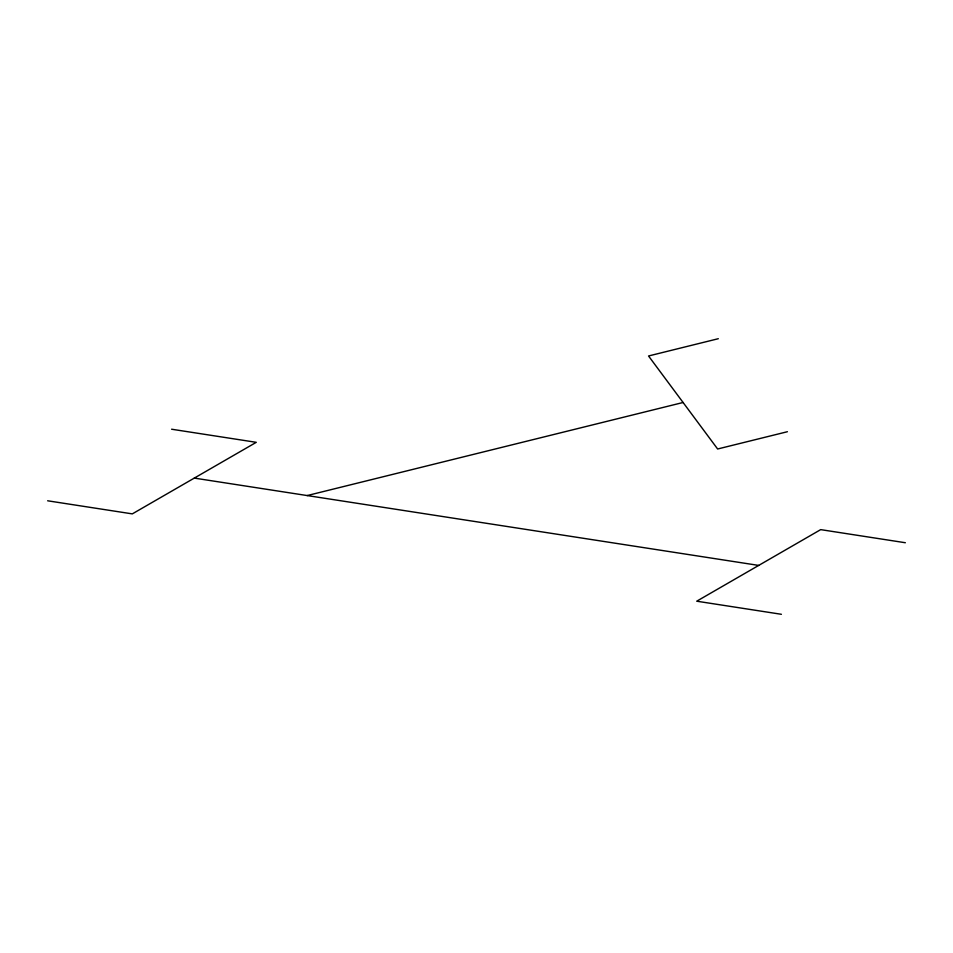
<?xml version="1.0" encoding="UTF-8"?>
<svg xmlns="http://www.w3.org/2000/svg" width="953" height="953" viewBox="0 0 953 953"><rect width="100%" height="100%" fill="white"/><g stroke="black" fill="none" stroke-linecap="round" stroke-linejoin="round"><path stroke-width="1.43" d="M718.3 338.708L648.54 355.981L717.633 448.994L787.404 431.721M307.176 495.56L683.087 402.488M171.6 429.219L256.274 442.323L132.312 513.881L47.65 500.79M905.35 542.733L820.688 529.63L696.726 601.2L781.4 614.292M194.293 478.096L758.707 565.415"/></g></svg>
